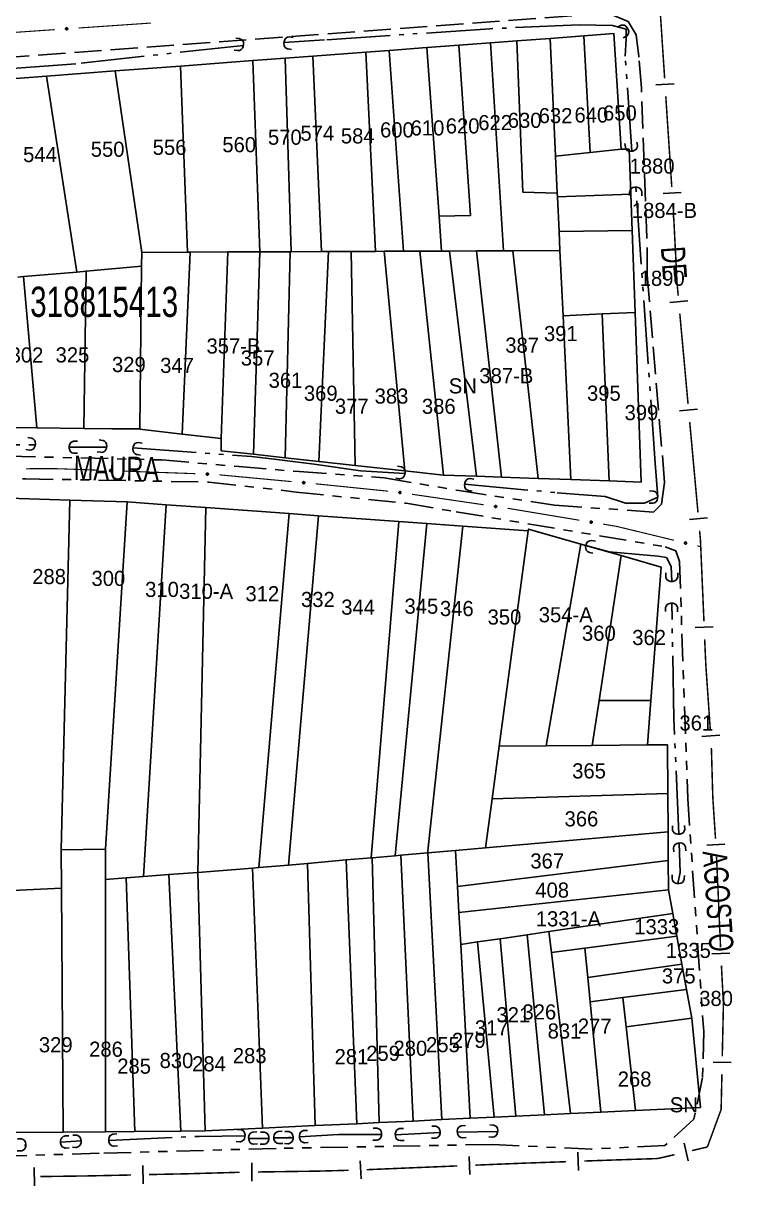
# Model space of a CAD drawing. Extents: x 201225 to 202591, y 4854937 to 4856079.
# Drawn here: x 201850 to 201967.5, y 4854938.3 to 4855130.5 of the extents above; entities that cross this region are included whole.
import ezdxf
from ezdxf.enums import TextEntityAlignment as Align

# ---------------------------------------------------------------- set-up
doc = ezdxf.new("R2010")
doc.units = 0
doc.header["$LTSCALE"] = 1.5
doc.header["$MEASUREMENT"] = 0
for name, pattern in [('TRACO_05', [11, 7, -1, 0.5, -1, 0.5, -1]), ('TRACO_11', [8, 3, -1, 3, -1]), ('TRACO_25', [8, 3, -1, 1, -1, 1, -1])]:
    doc.linetypes.add(name, pattern=pattern)
for name, color, linetype in [('CD_MALHA_LOTES', 7, 'CONTINUOUS'), ('CD_TXT_QUADRA', 2, 'CONTINUOUS'), ('HD-VALAS-DRENOS', 170, 'CONTINUOUS'), ('LM-LIM-SETORES-BAIRROS', 250, 'CONTINUOUS'), ('RU-QUADRA', 210, 'CONTINUOUS'), ('SV-BUEIRO-VALA', 7, 'CONTINUOUS'), ('SV-EIXO-RUA-N-PAV', 6, 'CONTINUOUS'), ('SV-EIXO-RUA-PAV', 20, 'CONTINUOUS'), ('SV-RUA-NAO-PAV', 7, 'CONTINUOUS'), ('SV-RUA-PAVIM', 7, 'CONTINUOUS'), ('SV-TXT-RUA-N-PAV', 7, 'CONTINUOUS'), ('SV-TXT-RUA-PAV', 7, 'CONTINUOUS'), ('Th_NmrPort', 7, 'CONTINUOUS')]:
    doc.layers.add(name, color=color, linetype=linetype)
doc.styles.add('ARIAL', font='ARIAL.SHX')

# ---------------------------------------------------------------- blocks, each defined once
blk = doc.blocks.new('COD120', base_point=(202325.86, 4856054.02))
at = {"layer": 'SV-BUEIRO-VALA'}
blk.add_lwpolyline([(202324.86, 4856052.62), (202324.86, 4856053.203333), (202324.86, 4856053.290833), (202324.943333, 4856053.524167), (202325.11, 4856053.786667), (202325.36, 4856053.9325), (202325.693333, 4856054.02), (202326.026667, 4856054.02), (202326.36, 4856053.9325), (202326.61, 4856053.786667), (202326.776667, 4856053.524167), (202326.86, 4856053.290833), (202326.86, 4856053.203333), (202326.86, 4856052.62)], dxfattribs=at)

msp = doc.modelspace()

# ---------------------------------------------------------------- linework, layer by layer
at = {"layer": 'CD_MALHA_LOTES', "linetype": 'Continuous', "flags": 128}
for points in [[(201922.07, 4855126.83), (201927.26, 4855127.22)], [(201927.26, 4855127.22), (201931.65, 4855127.55)], [(201929.41, 4855092.83), (201927.26, 4855127.22)], [(201931.65, 4855127.55), (201937.14, 4855127.96)], [(201932.65, 4855102.51), (201931.65, 4855127.55)], [(201937.14, 4855127.96), (201942.71, 4855128.38)], [(201938.04, 4855108.48), (201937.14, 4855127.96)], [(201942.71, 4855128.38), (201947.68, 4855128.76)], [(201943.74, 4855109.08), (201942.71, 4855128.38)], [(201947.68, 4855128.76), (201948.9, 4855109.63)], [(201897.89, 4855125.02), (201906.66, 4855125.67)], [(201906.66, 4855125.67), (201910.52, 4855125.96)], [(201908.27, 4855092.74), (201906.66, 4855125.67)], [(201910.52, 4855125.96), (201916.73, 4855126.43)], [(201912.87, 4855092.76), (201910.52, 4855125.96)], [(201916.73, 4855126.43), (201922.07, 4855126.83)], [(201918.77, 4855098.56), (201916.73, 4855126.43)], [(201923.95, 4855098.69), (201922.07, 4855126.83)], [(201865.24, 4855122.56), (201876.01, 4855123.37)], [(201876.01, 4855123.37), (201887.96, 4855124.27)], [(201877.2, 4855092.61), (201876.01, 4855123.37)], [(201887.96, 4855124.27), (201893.3, 4855124.67)], [(201889.14, 4855092.66), (201887.96, 4855124.27)], [(201893.3, 4855124.67), (201897.89, 4855125.02)], [(201894.32, 4855092.69), (201893.3, 4855124.67)], [(201899.35, 4855092.71), (201897.89, 4855125.02)], [(201842.23, 4855120.83), (201853.87, 4855121.71)], [(201853.87, 4855121.71), (201865.24, 4855122.56)], [(201858.86, 4855089.33), (201853.87, 4855121.71)], [(201865.24, 4855122.56), (201869.63, 4855092.58)], [(201938.04, 4855108.48), (201943.74, 4855109.08)], [(201938.33, 4855102.35), (201938.04, 4855108.48)], [(201948.9, 4855109.63), (201943.74, 4855109.08)], [(201948.9, 4855109.63), (201950.2, 4855109.63)], [(201950.2, 4855109.63), (201950.47, 4855102.22)], [(201938.33, 4855102.35), (201932.65, 4855102.51)], [(201938.36, 4855101.77), (201938.33, 4855102.35)], [(201938.36, 4855101.77), (201950.47, 4855102.22)], [(201950.47, 4855102.22), (201950.69, 4855096.18)], [(201938.63, 4855096.02), (201938.36, 4855101.77)], [(201918.77, 4855098.56), (201923.95, 4855098.69)], [(201919.2, 4855092.79), (201918.77, 4855098.56)], [(201938.63, 4855096.02), (201950.69, 4855096.18)], [(201938.77, 4855092.87), (201938.63, 4855096.02)], [(201950.69, 4855096.18), (201951.18, 4855082.66)], [(201869.63, 4855092.58), (201869.55, 4855090.28)], [(201869.63, 4855092.58), (201877.2, 4855092.61)], [(201876.32, 4855062.54), (201877.63, 4855092.62)], [(201877.63, 4855092.62), (201877.2, 4855092.61)], [(201877.63, 4855092.62), (201883.82, 4855092.64)], [(201882.74, 4855061.8), (201883.82, 4855092.64)], [(201883.82, 4855092.64), (201889.14, 4855092.66)], [(201888.08, 4855059.2), (201889.14, 4855092.66)], [(201889.14, 4855092.66), (201894.17, 4855092.68)], [(201893.31, 4855058.63), (201894.17, 4855092.68)], [(201894.17, 4855092.68), (201894.32, 4855092.69)], [(201894.32, 4855092.69), (201899.35, 4855092.71)], [(201898.91, 4855058.01), (201900.5, 4855092.71)], [(201900.5, 4855092.71), (201899.35, 4855092.71)], [(201900.5, 4855092.71), (201904.24, 4855092.73)], [(201904.24, 4855092.73), (201908.27, 4855092.74)], [(201904.91, 4855057.35), (201904.24, 4855092.73)], [(201909.71, 4855092.75), (201908.27, 4855092.74)], [(201909.71, 4855092.75), (201912.87, 4855092.76)], [(201913.12, 4855056.45), (201909.71, 4855092.75)], [(201915.6, 4855092.77), (201912.87, 4855092.76)], [(201915.6, 4855092.77), (201919.2, 4855092.79)], [(201919.49, 4855055.76), (201915.6, 4855092.77)], [(201920.5, 4855092.79), (201919.2, 4855092.79)], [(201920.5, 4855092.79), (201924.96, 4855092.81)], [(201924.95, 4855055.56), (201920.5, 4855092.79)], [(201924.96, 4855092.81), (201929.41, 4855092.83)], [(201929.11, 4855055.42), (201924.96, 4855092.81)], [(201931, 4855092.84), (201929.41, 4855092.83)], [(201931, 4855092.84), (201938.77, 4855092.87)], [(201935.15, 4855055.21), (201931, 4855092.84)], [(201939.28, 4855082.07), (201938.77, 4855092.87)], [(201850.07, 4855088.56), (201858.86, 4855089.33)], [(201860.44, 4855089.47), (201858.86, 4855089.33)], [(201860.01, 4855063.47), (201860.44, 4855089.47)], [(201869.55, 4855090.28), (201860.44, 4855089.47)], [(201869.32, 4855063.38), (201869.55, 4855090.28)], [(201850.07, 4855088.56), (201849.13, 4855088.48)], [(201852.25, 4855063.55), (201850.07, 4855088.56)], [(201939.28, 4855082.07), (201945.73, 4855082.39)], [(201940.54, 4855055.02), (201939.28, 4855082.07)], [(201945.73, 4855082.39), (201951.18, 4855082.66)], [(201946.89, 4855054.79), (201945.73, 4855082.39)], [(201951.18, 4855082.66), (201952.21, 4855054.61)], [(201852.25, 4855063.55), (201846.06, 4855063.61)], [(201860.01, 4855063.47), (201852.25, 4855063.55)], [(201869.32, 4855063.38), (201860.01, 4855063.47)], [(201869.32, 4855063.35), (201869.32, 4855063.38)], [(201876.32, 4855062.54), (201869.32, 4855063.35)], [(201882.74, 4855061.8), (201876.32, 4855062.54)], [(201882.74, 4855059.79), (201882.74, 4855061.8)], [(201888.08, 4855059.2), (201882.74, 4855059.79)], [(201893.31, 4855058.63), (201888.08, 4855059.2)], [(201898.91, 4855058.01), (201893.31, 4855058.63)], [(201904.91, 4855057.35), (201898.91, 4855058.01)], [(201913.12, 4855056.45), (201904.91, 4855057.35)], [(201919.49, 4855055.76), (201913.12, 4855056.45)], [(201924.95, 4855055.56), (201919.49, 4855055.76)], [(201929.11, 4855055.42), (201924.95, 4855055.56)], [(201935.15, 4855055.21), (201929.11, 4855055.42)], [(201940.54, 4855055.02), (201935.15, 4855055.21)], [(201946.89, 4855054.79), (201940.54, 4855055.02)], [(201952.21, 4855054.61), (201946.89, 4855054.79)], [(201844.22, 4855052.05), (201857.74, 4855051.61)], [(201856.31, 4854993.78), (201857.74, 4855051.61)], [(201857.74, 4855051.61), (201867.21, 4855051.31)], [(201863.62, 4854993.92), (201867.21, 4855051.31)], [(201867.21, 4855051.31), (201873.65, 4855050.85)], [(201869.9, 4854989.39), (201873.65, 4855050.85)], [(201873.65, 4855050.85), (201880.23, 4855050.38)], [(201878.88, 4854990.08), (201880.23, 4855050.38)], [(201880.23, 4855050.38), (201894, 4855049.39)], [(201888.99, 4854990.86), (201894, 4855049.39)], [(201893.85, 4854991.29), (201898.85, 4855049.04)], [(201894, 4855049.39), (201898.85, 4855049.04)], [(201898.85, 4855049.04), (201912.15, 4855048.08)], [(201907.54, 4854992.49), (201912.15, 4855048.08)], [(201911.53, 4854992.84), (201916.73, 4855047.75)], [(201912.15, 4855048.08), (201916.73, 4855047.75)], [(201916.73, 4855047.75), (201922.73, 4855047.32)], [(201916.92, 4854993.63), (201922.73, 4855047.32)], [(201922.73, 4855047.32), (201933.53, 4855046.54)], [(201928.74, 4855010.94), (201933.53, 4855046.54)], [(201933.53, 4855046.54), (201933.57, 4855046.82)], [(201933.57, 4855046.82), (201942.24, 4855044.35)], [(201936.49, 4855011.01), (201942.24, 4855044.35)], [(201942.24, 4855044.35), (201948.9, 4855042.44)], [(201945.23, 4855018.5), (201948.9, 4855042.44)], [(201948.9, 4855042.44), (201955.48, 4855040.56)], [(201955.48, 4855040.56), (201953.81, 4855018.5)], [(201944.09, 4855011.08), (201945.23, 4855018.5)], [(201953.81, 4855018.5), (201945.23, 4855018.5)], [(201953.81, 4855018.5), (201953.26, 4855011.18)], [(201927.57, 4855002.21), (201928.74, 4855010.94)], [(201936.49, 4855011.01), (201928.74, 4855010.94)], [(201944.09, 4855011.08), (201936.49, 4855011.01)], [(201953.26, 4855011.18), (201944.09, 4855011.08)], [(201953.26, 4855011.18), (201956.55, 4855011.19)], [(201956.55, 4855011.19), (201956.6, 4855003.11)], [(201956.6, 4855003.11), (201927.57, 4855002.21)], [(201956.6, 4855003.11), (201956.64, 4854996.78)], [(201926.48, 4854994.14), (201927.57, 4855002.21)], [(201956.64, 4854996.78), (201926.48, 4854994.14)], [(201956.64, 4854996.78), (201956.67, 4854992.06)], [(201856.31, 4854993.78), (201863.62, 4854993.92)], [(201856.35, 4854987.47), (201856.31, 4854993.78)], [(201863.62, 4854988.91), (201863.62, 4854993.92)], [(201907.74, 4854992.5), (201911.53, 4854992.84)], [(201912.47, 4854992.92), (201911.53, 4854992.84)], [(201912.47, 4854992.92), (201916.88, 4854993.3)], [(201914.48, 4854948.97), (201912.47, 4854992.92)], [(201916.88, 4854993.3), (201916.92, 4854993.63)], [(201916.93, 4854993.31), (201916.88, 4854993.3)], [(201916.93, 4854993.31), (201916.92, 4854993.63)], [(201916.93, 4854993.31), (201921.5, 4854993.71)], [(201919.22, 4854949.2), (201916.93, 4854993.31)], [(201921.5, 4854993.71), (201926.48, 4854994.14)], [(201921.82, 4854987.77), (201921.5, 4854993.71)], [(201887.91, 4854990.77), (201878.88, 4854990.08)], [(201887.91, 4854990.77), (201888.99, 4854990.86)], [(201889.56, 4854947.8), (201887.91, 4854990.77)], [(201893.85, 4854991.29), (201888.99, 4854990.86)], [(201897.03, 4854991.57), (201893.85, 4854991.29)], [(201897.03, 4854991.57), (201903.44, 4854992.13)], [(201898.29, 4854948.21), (201897.03, 4854991.57)], [(201903.44, 4854992.13), (201907.54, 4854992.49)], [(201905.17, 4854948.53), (201903.44, 4854992.13)], [(201907.74, 4854992.5), (201907.54, 4854992.49)], [(201908.89, 4854948.71), (201907.74, 4854992.5)], [(201921.82, 4854987.77), (201956.67, 4854992.06)], [(201956.67, 4854992.06), (201956.7, 4854987.19)], [(201867.06, 4854989.17), (201863.62, 4854988.91)], [(201863.62, 4854947.21), (201863.62, 4854988.91)], [(201867.06, 4854989.17), (201869.9, 4854989.39)], [(201868.49, 4854947.25), (201867.06, 4854989.17)], [(201874.07, 4854989.71), (201869.9, 4854989.39)], [(201874.07, 4854989.71), (201878.88, 4854990.08)], [(201876.09, 4854947.31), (201874.07, 4854989.71)], [(201880.1, 4854947.35), (201878.88, 4854990.08)], [(201848.22, 4854987.09), (201856.35, 4854987.47)], [(201856.6, 4854947.15), (201856.35, 4854987.47)], [(201922.06, 4854983.47), (201921.82, 4854987.77)], [(201922.06, 4854983.47), (201956.7, 4854987.19)], [(201956.7, 4854987.19), (201957.42, 4854983.26)], [(201922.35, 4854978.16), (201922.06, 4854983.47)], [(201936.94, 4854980.28), (201957.42, 4854983.26)], [(201957.42, 4854983.26), (201958.1, 4854979.56)], [(201928.88, 4854979.11), (201933.37, 4854979.77)], [(201933.37, 4854979.77), (201936.94, 4854980.28)], [(201936.21, 4854950), (201933.37, 4854979.77)], [(201937.35, 4854976.83), (201936.94, 4854980.28)], [(201942.89, 4854977.56), (201958.1, 4854979.56)], [(201958.1, 4854979.56), (201958.95, 4854974.91)], [(201922.35, 4854978.16), (201925.15, 4854978.57)], [(201923.92, 4854949.42), (201922.35, 4854978.16)], [(201925.15, 4854978.57), (201928.88, 4854979.11)], [(201927.89, 4854949.61), (201925.15, 4854978.57)], [(201931.48, 4854949.78), (201928.88, 4854979.11)], [(201937.35, 4854976.83), (201942.89, 4854977.56)], [(201943.36, 4854972.68), (201942.89, 4854977.56)], [(201940.49, 4854950.2), (201937.35, 4854976.83)], [(201943.36, 4854972.68), (201958.95, 4854974.91)], [(201958.95, 4854974.91), (201959.72, 4854970.71)], [(201943.75, 4854968.7), (201943.36, 4854972.68)], [(201949.19, 4854969.38), (201959.72, 4854970.71)], [(201959.72, 4854970.71), (201960.58, 4854965.98)], [(201943.75, 4854968.7), (201949.19, 4854969.38)], [(201945.52, 4854950.44), (201943.75, 4854968.7)], [(201949.73, 4854964.52), (201949.19, 4854969.38)], [(201949.73, 4854964.52), (201960.58, 4854965.98)], [(201960.58, 4854965.98), (201962, 4854951.22)], [(201951.26, 4854950.71), (201949.73, 4854964.52)], [(201945.52, 4854950.44), (201940.49, 4854950.2)], [(201951.26, 4854950.71), (201945.52, 4854950.44)], [(201962, 4854951.22), (201951.26, 4854950.71)], [(201905.17, 4854948.53), (201898.29, 4854948.21)], [(201908.89, 4854948.71), (201905.17, 4854948.53)], [(201914.48, 4854948.97), (201908.89, 4854948.71)], [(201919.22, 4854949.2), (201914.48, 4854948.97)], [(201923.92, 4854949.42), (201919.22, 4854949.2)], [(201927.89, 4854949.61), (201923.92, 4854949.42)], [(201931.48, 4854949.78), (201927.89, 4854949.61)], [(201936.21, 4854950), (201931.48, 4854949.78)], [(201940.49, 4854950.2), (201936.21, 4854950)], [(201856.6, 4854947.15), (201847.93, 4854947.07)], [(201863.62, 4854947.21), (201856.6, 4854947.15)], [(201868.49, 4854947.25), (201863.62, 4854947.21)], [(201876.09, 4854947.31), (201868.49, 4854947.25)], [(201880.1, 4854947.35), (201876.09, 4854947.31)], [(201889.56, 4854947.8), (201880.1, 4854947.35)], [(201898.29, 4854948.21), (201889.56, 4854947.8)]]:
    msp.add_lwpolyline(points, dxfattribs=at)
at = {"layer": 'HD-VALAS-DRENOS', "linetype": 'TRACO_05'}
for points in [[(201950.68, 4855109.3, 3.32), (201949.54, 4855124.99, 3.32), (201949.72, 4855127.88, 3.32), (201949.72, 4855129.46, 3.32), (201947.44, 4855130.1, 3.32), (201941.93, 4855130.2, 3.43), (201927.15, 4855129.54, 3.8), (201899.81, 4855127.71, 4.22), (201893.12, 4855127.29, 4.24)], [(201886.42, 4855126.8, 4.1), (201858.72, 4855123.76, 5.14), (201836.39, 4855122.06, 5.94)], [(201923, 4855054.28, 3.93), (201938.3, 4855052.83, 3.25), (201946.26, 4855052.2, 3.32), (201949.63, 4855051.11, 3.34), (201952.75, 4855051.11, 3.33), (201954.93, 4855052.09, 3.11), (201954.53, 4855057.71, 3.22), (201951.31, 4855103.36, 3.3)], [(201834.44, 4855060.62, 7.45), (201852, 4855060.76, 7.45)], [(201863.79, 4855060.38, 7.25), (201857.61, 4855060.36, 7.26)], [(201868.15, 4855060.24, 7.07), (201887.74, 4855058.81, 6.9), (201891.05, 4855058.43, 6.9), (201898.1, 4855057.58, 6.46), (201905.79, 4855056.48, 5.07), (201913.14, 4855056.02, 4.51)], [(201957.26, 4855038.19, 3.37), (201957.18, 4855040.62, 3.37), (201956.41, 4855042.14, 3.37), (201954.99, 4855042.33, 3.37), (201946.88, 4855043.08, 3.37), (201943.05, 4855044.12, 3.56)], [(201958.43, 4854996.39, 3.32), (201957.61, 4855015.39, 3.33), (201957.26, 4855034.57, 3.37)], [(201958.27, 4854988.23, 3.31), (201958.65, 4854990.06, 3.31), (201958.47, 4854994.93, 3.32)], [(201864.16, 4854945.77, 3.56), (201879.09, 4854946.43, 3.53), (201886.68, 4854946.53, 3.52)], [(201895.68, 4854946.35, 3.54), (201902.16, 4854946.73, 3.54), (201909.26, 4854946.77, 3.54)], [(201911.54, 4854946.69, 3.52), (201918.94, 4854947.09, 3.52)], [(201921.8, 4854947.13, 3.53), (201928.48, 4854947.23, 3.53)], [(201820.16, 4854944.21, 3.97), (201835.96, 4854944.68, 3.71), (201850.44, 4854944.99, 3.54)], [(201856.18, 4854945.46, 3.56), (201859.57, 4854945.68, 3.56), (201859.57, 4854945.59, 3.56)], [(201887.29, 4854946.11, 3.54), (201890.63, 4854946.11, 3.54)], [(201891.47, 4854946.2, 3.54), (201894.63, 4854946.2, 3.54), (201893.92, 4854946.28, 3.53)]]:
    msp.add_polyline3d(points, dxfattribs=at)
at = {"layer": 'LM-LIM-SETORES-BAIRROS', "const_width": 0.25}
for points in [[(201955.09, 4855136.32), (201956.08, 4855121.35)], [(201956.27, 4855118.36), (201957.26, 4855103.39)], [(201957.46, 4855100.4), (201957.53, 4855099.4)], [(201957.53, 4855099.4), (201957.53, 4855099.34)], [(201957.53, 4855099.34), (201958.14, 4855087.41)], [(201958.14, 4855087.41), (201958.15, 4855087.28)], [(201958.15, 4855087.28), (201958.32, 4855085.42)], [(201958.59, 4855082.43), (201959.95, 4855067.5)], [(201960.23, 4855064.51), (201961.59, 4855049.57)], [(201961.86, 4855046.58), (201961.95, 4855045.59)], [(201961.95, 4855045.59), (201962, 4855045.05)], [(201962, 4855045.05), (201962.58, 4855031.6)], [(201962.7, 4855028.6), (201962.88, 4855024.61)], [(201962.88, 4855024.61), (201962.88, 4855024.52)], [(201962.88, 4855024.52), (201963.63, 4855013.63)], [(201963.81, 4855010.64), (201964.04, 4855002.64)], [(201964.04, 4855002.64), (201964.04, 4855002.52)], [(201964.04, 4855002.52), (201964.49, 4854995.66)], [(201964.66, 4854992.66), (201965.33, 4854977.68)], [(201965.47, 4854974.68), (201965.78, 4854968.69)], [(201965.8, 4854968.2), (201965.61, 4854959.69)], [(201965.78, 4854968.69), (201965.8, 4854968.2)], [(201965.55, 4854956.69), (201965.44, 4854951.69)], [(201965.42, 4854950.87), (201963.29, 4854945.07)], [(201965.44, 4854951.69), (201965.42, 4854950.87)], [(201963.14, 4854944.68), (201960.63, 4854944.09)], [(201963.29, 4854945.07), (201963.14, 4854944.68)], [(201954.95, 4854942.77), (201946.78, 4854942.5)], [(201955.76, 4854942.96), (201954.95, 4854942.77)], [(201957.71, 4854943.41), (201955.76, 4854942.96)], [(201898.78, 4854940.69), (201888.82, 4854940.55)], [(201898.82, 4854940.69), (201898.78, 4854940.69)], [(201903.82, 4854940.83), (201898.82, 4854940.69)], [(201921.8, 4854941.55), (201906.82, 4854940.93)], [(201933.38, 4854942.03), (201924.8, 4854941.68)], [(201933.79, 4854942.04), (201933.38, 4854942.03)], [(201939.79, 4854942.25), (201933.79, 4854942.04)], [(201946.32, 4854942.48), (201942.79, 4854942.36)], [(201946.78, 4854942.5), (201946.32, 4854942.48)], [(201860.13, 4854939.89), (201852.83, 4854939.79)], [(201860.83, 4854939.9), (201860.13, 4854939.89)], [(201867.83, 4854940.05), (201860.83, 4854939.9)], [(201877.09, 4854940.25), (201870.83, 4854940.12)], [(201877.82, 4854940.27), (201877.09, 4854940.25)], [(201885.82, 4854940.5), (201877.82, 4854940.27)]]:
    msp.add_lwpolyline(points, dxfattribs=at)
at = {"layer": 'LM-LIM-SETORES-BAIRROS'}
for points in [[(201954.65, 4855120.25), (201957.64, 4855120.45)], [(201955.83, 4855102.29), (201958.83, 4855102.49)], [(201956.92, 4855084.29), (201959.9, 4855084.56)], [(201958.55, 4855066.36), (201961.54, 4855066.64)], [(201960.18, 4855048.44), (201963.17, 4855048.71)], [(201961.12, 4855030.54), (201964.12, 4855030.67)], [(201962.21, 4855012.53), (201965.2, 4855012.74)], [(201963.06, 4854994.56), (201966.06, 4854994.76)], [(201963.87, 4854976.61), (201966.87, 4854976.75)], [(201964.09, 4854958.72), (201967.09, 4854958.66)], [(201959.31, 4854945.33), (201959.99, 4854942.41)], [(201923.74, 4854943.13), (201923.86, 4854940.14)], [(201941.74, 4854943.82), (201941.84, 4854940.82)], [(201851.81, 4854941.27), (201851.85, 4854938.27)], [(201869.79, 4854941.6), (201869.86, 4854938.6)], [(201887.8, 4854942.04), (201887.84, 4854939.04)], [(201905.75, 4854942.39), (201905.88, 4854939.4)]]:
    msp.add_lwpolyline(points, dxfattribs=at)
at = {"layer": 'RU-QUADRA', "linetype": 'Continuous', "flags": 128}
for points in [[(201846.06, 4855063.61), (201852.25, 4855063.55), (201860.01, 4855063.47), (201869.32, 4855063.35), (201876.32, 4855062.54), (201882.74, 4855061.8), (201882.74, 4855059.79), (201888.08, 4855059.2), (201893.31, 4855058.63), (201898.91, 4855058.01), (201904.91, 4855057.35), (201913.12, 4855056.45), (201919.49, 4855055.76), (201924.95, 4855055.56), (201929.11, 4855055.42), (201935.15, 4855055.21), (201940.54, 4855055.02), (201946.89, 4855054.79), (201952.21, 4855054.61), (201951.18, 4855082.66), (201950.69, 4855096.18), (201950.2, 4855109.63), (201948.9, 4855109.63), (201947.68, 4855128.76), (201942.71, 4855128.38), (201937.14, 4855127.96), (201931.65, 4855127.55), (201927.26, 4855127.22), (201922.07, 4855126.83), (201916.73, 4855126.43), (201910.52, 4855125.96), (201906.66, 4855125.67), (201897.89, 4855125.02), (201893.3, 4855124.67), (201887.96, 4855124.27), (201876.01, 4855123.37), (201865.24, 4855122.56), (201853.87, 4855121.71), (201842.23, 4855120.83)], [(201847.93, 4854947.07), (201856.6, 4854947.15), (201863.62, 4854947.21), (201868.49, 4854947.25), (201876.09, 4854947.31), (201880.1, 4854947.35), (201889.56, 4854947.8), (201898.29, 4854948.21), (201905.17, 4854948.53), (201908.89, 4854948.71), (201914.48, 4854948.97), (201919.22, 4854949.2), (201923.92, 4854949.42), (201927.89, 4854949.61), (201931.48, 4854949.78), (201936.21, 4854950), (201940.49, 4854950.2), (201945.52, 4854950.44), (201951.26, 4854950.71), (201962, 4854951.22), (201960.58, 4854965.98), (201959.72, 4854970.71), (201958.95, 4854974.91), (201958.1, 4854979.56), (201957.42, 4854983.26), (201956.7, 4854987.19), (201956.67, 4854992.06), (201956.64, 4854996.78), (201956.6, 4855003.11), (201956.55, 4855011.19), (201953.26, 4855011.18), (201953.81, 4855018.5), (201955.48, 4855040.56), (201948.9, 4855042.44), (201942.24, 4855044.35), (201933.57, 4855046.82), (201933.53, 4855046.54), (201922.73, 4855047.32), (201916.73, 4855047.75), (201912.15, 4855048.08), (201898.85, 4855049.04), (201894, 4855049.39), (201880.23, 4855050.38), (201873.65, 4855050.85), (201867.21, 4855051.31), (201857.74, 4855051.61), (201844.22, 4855052.05)]]:
    msp.add_lwpolyline(points, dxfattribs=at)
at = {"layer": 'SV-EIXO-RUA-N-PAV', "const_width": 0.18}
for points in [[(201850.48, 4855056.81), (201854.48, 4855056.82)], [(201854.48, 4855056.82), (201855.43, 4855056.82)], [(201855.43, 4855056.82), (201862.47, 4855056.57)], [(201866.47, 4855056.42), (201878.46, 4855055.99)], [(201882.45, 4855055.8), (201894.4, 4855054.68)], [(201898.39, 4855054.31), (201898.73, 4855054.28)], [(201898.73, 4855054.28), (201910.32, 4855053.1)], [(201914.29, 4855052.59), (201926.16, 4855050.85)], [(201930.12, 4855050.27), (201941.96, 4855048.3)], [(201945.9, 4855047.65), (201947.88, 4855047.32)], [(201947.88, 4855047.32), (201948.12, 4855047.28)], [(201948.12, 4855047.28), (201957.6, 4855044.99)], [(201961.49, 4855044.06), (201962.05, 4855043.92)], [(201962.74, 4854944.59), (201963.18, 4854944.79)]]:
    msp.add_lwpolyline(points, dxfattribs=at)
at = {"layer": 'SV-EIXO-RUA-N-PAV'}
for points in [[(201864.33, 4855056.61), (201864.36, 4855056.64), (201864.4, 4855056.66), (201864.44, 4855056.67), (201864.47, 4855056.67), (201864.51, 4855056.67), (201864.54, 4855056.66), (201864.58, 4855056.64), (201864.61, 4855056.6), (201864.63, 4855056.56), (201864.64, 4855056.53), (201864.64, 4855056.49), (201864.64, 4855056.46), (201864.63, 4855056.42), (201864.6, 4855056.38), (201864.57, 4855056.35), (201864.53, 4855056.33), (201864.5, 4855056.32), (201864.46, 4855056.32), (201864.42, 4855056.33), (201864.39, 4855056.34), (201864.35, 4855056.36), (201864.32, 4855056.4), (201864.3, 4855056.43), (201864.29, 4855056.47), (201864.29, 4855056.5), (201864.29, 4855056.54), (201864.31, 4855056.57), (201864.33, 4855056.61)], [(201880.32, 4855056.03), (201880.35, 4855056.06), (201880.39, 4855056.09), (201880.43, 4855056.1), (201880.46, 4855056.1), (201880.5, 4855056.09), (201880.53, 4855056.08), (201880.57, 4855056.06), (201880.6, 4855056.02), (201880.62, 4855055.98), (201880.63, 4855055.95), (201880.63, 4855055.91), (201880.63, 4855055.88), (201880.62, 4855055.84), (201880.59, 4855055.81), (201880.56, 4855055.77), (201880.52, 4855055.75), (201880.48, 4855055.74), (201880.45, 4855055.74), (201880.41, 4855055.75), (201880.38, 4855055.76), (201880.34, 4855055.78), (201880.31, 4855055.82), (201880.29, 4855055.85), (201880.28, 4855055.89), (201880.28, 4855055.92), (201880.28, 4855055.96), (201880.29, 4855056), (201880.32, 4855056.03)], [(201896.26, 4855054.62), (201896.3, 4855054.65), (201896.34, 4855054.67), (201896.37, 4855054.68), (201896.41, 4855054.68), (201896.44, 4855054.67), (201896.48, 4855054.66), (201896.51, 4855054.63), (201896.54, 4855054.6), (201896.56, 4855054.56), (201896.57, 4855054.52), (201896.57, 4855054.48), (201896.56, 4855054.45), (201896.55, 4855054.42), (201896.52, 4855054.38), (201896.48, 4855054.35), (201896.45, 4855054.33), (201896.41, 4855054.33), (201896.37, 4855054.33), (201896.34, 4855054.33), (201896.31, 4855054.35), (201896.27, 4855054.37), (201896.24, 4855054.41), (201896.22, 4855054.45), (201896.22, 4855054.48), (201896.22, 4855054.52), (201896.22, 4855054.55), (201896.23, 4855054.59), (201896.26, 4855054.62)], [(201912.19, 4855053.01), (201912.22, 4855053.04), (201912.26, 4855053.06), (201912.3, 4855053.06), (201912.33, 4855053.06), (201912.37, 4855053.05), (201912.4, 4855053.03), (201912.43, 4855053.01), (201912.46, 4855052.97), (201912.48, 4855052.93), (201912.49, 4855052.89), (201912.49, 4855052.86), (201912.48, 4855052.82), (201912.46, 4855052.79), (201912.43, 4855052.76), (201912.39, 4855052.73), (201912.35, 4855052.71), (201912.32, 4855052.71), (201912.28, 4855052.71), (201912.25, 4855052.72), (201912.22, 4855052.73), (201912.18, 4855052.76), (201912.15, 4855052.8), (201912.14, 4855052.84), (201912.13, 4855052.87), (201912.14, 4855052.91), (201912.14, 4855052.94), (201912.16, 4855052.98), (201912.19, 4855053.01)], [(201928.02, 4855050.69), (201928.06, 4855050.72), (201928.09, 4855050.74), (201928.13, 4855050.75), (201928.17, 4855050.74), (201928.2, 4855050.73), (201928.23, 4855050.72), (201928.27, 4855050.69), (201928.3, 4855050.66), (201928.31, 4855050.61), (201928.32, 4855050.58), (201928.32, 4855050.54), (201928.31, 4855050.51), (201928.29, 4855050.47), (201928.26, 4855050.44), (201928.23, 4855050.41), (201928.19, 4855050.4), (201928.15, 4855050.39), (201928.11, 4855050.39), (201928.08, 4855050.4), (201928.05, 4855050.42), (201928.01, 4855050.44), (201927.99, 4855050.48), (201927.97, 4855050.52), (201927.96, 4855050.56), (201927.97, 4855050.59), (201927.97, 4855050.63), (201927.99, 4855050.66), (201928.02, 4855050.69)], [(201943.81, 4855048.11), (201943.85, 4855048.14), (201943.89, 4855048.15), (201943.92, 4855048.16), (201943.96, 4855048.15), (201943.99, 4855048.15), (201944.03, 4855048.13), (201944.06, 4855048.1), (201944.09, 4855048.06), (201944.1, 4855048.02), (201944.11, 4855047.99), (201944.11, 4855047.95), (201944.1, 4855047.92), (201944.08, 4855047.88), (201944.05, 4855047.85), (201944.01, 4855047.82), (201943.97, 4855047.81), (201943.94, 4855047.8), (201943.9, 4855047.81), (201943.87, 4855047.82), (201943.83, 4855047.83), (201943.8, 4855047.86), (201943.77, 4855047.9), (201943.76, 4855047.94), (201943.75, 4855047.97), (201943.76, 4855048.01), (201943.76, 4855048.04), (201943.78, 4855048.08), (201943.81, 4855048.11)], [(201959.43, 4855044.67), (201959.47, 4855044.69), (201959.52, 4855044.71), (201959.55, 4855044.71), (201959.59, 4855044.7), (201959.62, 4855044.69), (201959.65, 4855044.67), (201959.68, 4855044.64), (201959.71, 4855044.6), (201959.72, 4855044.56), (201959.72, 4855044.52), (201959.72, 4855044.49), (201959.71, 4855044.46), (201959.69, 4855044.42), (201959.66, 4855044.39), (201959.62, 4855044.37), (201959.58, 4855044.35), (201959.54, 4855044.35), (201959.5, 4855044.36), (201959.47, 4855044.37), (201959.44, 4855044.39), (201959.41, 4855044.42), (201959.38, 4855044.46), (201959.37, 4855044.5), (201959.37, 4855044.54), (201959.37, 4855044.57), (201959.39, 4855044.6), (201959.4, 4855044.64), (201959.43, 4855044.67)]]:
    msp.add_lwpolyline(points, close=True, dxfattribs=at)
for points in [[(201864.29, 4855056.54), (201864.63, 4855056.56)], [(201864.29, 4855056.5), (201864.64, 4855056.53)], [(201864.29, 4855056.48), (201864.64, 4855056.5)], [(201864.29, 4855056.47), (201864.64, 4855056.49)], [(201864.3, 4855056.56), (201864.62, 4855056.58)], [(201864.3, 4855056.52), (201864.63, 4855056.54)], [(201864.3, 4855056.45), (201864.64, 4855056.47)], [(201864.3, 4855056.43), (201864.64, 4855056.46)], [(201864.31, 4855056.57), (201864.61, 4855056.6)], [(201864.31, 4855056.41), (201864.63, 4855056.44)], [(201864.32, 4855056.59), (201864.59, 4855056.62)], [(201864.32, 4855056.4), (201864.63, 4855056.42)], [(201864.33, 4855056.61), (201864.58, 4855056.64)], [(201864.34, 4855056.38), (201864.61, 4855056.4)], [(201864.35, 4855056.63), (201864.55, 4855056.65)], [(201864.35, 4855056.36), (201864.6, 4855056.38)], [(201864.36, 4855056.64), (201864.54, 4855056.66)], [(201864.38, 4855056.35), (201864.58, 4855056.37)], [(201864.39, 4855056.65), (201864.52, 4855056.66)], [(201864.39, 4855056.34), (201864.57, 4855056.35)], [(201864.4, 4855056.66), (201864.51, 4855056.67)], [(201864.41, 4855056.33), (201864.54, 4855056.34)], [(201864.42, 4855056.33), (201864.53, 4855056.33)], [(201880.32, 4855056.03), (201880.57, 4855056.06)], [(201880.34, 4855056.05), (201880.54, 4855056.07)], [(201880.35, 4855056.06), (201880.53, 4855056.08)], [(201880.38, 4855056.08), (201880.51, 4855056.08)], [(201880.39, 4855056.09), (201880.5, 4855056.09)], [(201880.28, 4855055.96), (201880.62, 4855055.98)], [(201880.28, 4855055.92), (201880.63, 4855055.95)], [(201880.28, 4855055.91), (201880.63, 4855055.93)], [(201880.28, 4855055.89), (201880.63, 4855055.91)], [(201880.29, 4855056), (201880.6, 4855056.02)], [(201880.29, 4855055.98), (201880.61, 4855056)], [(201880.29, 4855055.94), (201880.62, 4855055.97)], [(201880.29, 4855055.87), (201880.63, 4855055.89)], [(201880.29, 4855055.85), (201880.63, 4855055.88)], [(201880.3, 4855055.84), (201880.62, 4855055.86)], [(201880.31, 4855056.01), (201880.58, 4855056.04)], [(201880.31, 4855055.82), (201880.62, 4855055.84)], [(201880.33, 4855055.8), (201880.6, 4855055.82)], [(201880.34, 4855055.78), (201880.59, 4855055.81)], [(201880.37, 4855055.77), (201880.57, 4855055.79)], [(201880.38, 4855055.76), (201880.56, 4855055.77)], [(201880.4, 4855055.75), (201880.53, 4855055.76)], [(201880.41, 4855055.75), (201880.52, 4855055.75)], [(201896.22, 4855054.55), (201896.56, 4855054.56)], [(201896.22, 4855054.54), (201896.56, 4855054.54)], [(201896.22, 4855054.52), (201896.57, 4855054.52)], [(201896.22, 4855054.5), (201896.57, 4855054.5)], [(201896.22, 4855054.48), (201896.57, 4855054.48)], [(201896.22, 4855054.46), (201896.56, 4855054.47)], [(201896.22, 4855054.45), (201896.56, 4855054.45)], [(201896.23, 4855054.59), (201896.54, 4855054.6)], [(201896.23, 4855054.57), (201896.55, 4855054.58)], [(201896.23, 4855054.43), (201896.55, 4855054.43)], [(201896.24, 4855054.41), (201896.55, 4855054.42)], [(201896.25, 4855054.6), (201896.52, 4855054.61)], [(201896.26, 4855054.62), (201896.51, 4855054.63)], [(201896.26, 4855054.39), (201896.53, 4855054.4)], [(201896.27, 4855054.37), (201896.52, 4855054.38)], [(201896.28, 4855054.64), (201896.49, 4855054.65)], [(201896.29, 4855054.36), (201896.5, 4855054.37)], [(201896.3, 4855054.65), (201896.48, 4855054.66)], [(201896.31, 4855054.35), (201896.48, 4855054.35)], [(201896.32, 4855054.66), (201896.45, 4855054.66)], [(201896.33, 4855054.34), (201896.46, 4855054.34)], [(201896.34, 4855054.67), (201896.44, 4855054.67)], [(201896.34, 4855054.33), (201896.45, 4855054.33)], [(201912.13, 4855052.87), (201912.49, 4855052.86)], [(201912.14, 4855052.94), (201912.48, 4855052.93)], [(201912.14, 4855052.93), (201912.48, 4855052.91)], [(201912.14, 4855052.91), (201912.49, 4855052.89)], [(201912.14, 4855052.89), (201912.48, 4855052.87)], [(201912.14, 4855052.85), (201912.48, 4855052.84)], [(201912.14, 4855052.84), (201912.48, 4855052.82)], [(201912.15, 4855052.96), (201912.47, 4855052.95)], [(201912.15, 4855052.82), (201912.46, 4855052.81)], [(201912.15, 4855052.8), (201912.46, 4855052.79)], [(201912.16, 4855052.98), (201912.46, 4855052.97)], [(201912.17, 4855052.99), (201912.45, 4855052.99)], [(201912.17, 4855052.78), (201912.44, 4855052.77)], [(201912.18, 4855052.76), (201912.43, 4855052.76)], [(201912.19, 4855053.01), (201912.43, 4855053.01)], [(201912.21, 4855053.03), (201912.41, 4855053.02)], [(201912.21, 4855052.75), (201912.41, 4855052.74)], [(201912.22, 4855053.04), (201912.4, 4855053.03)], [(201912.22, 4855052.73), (201912.39, 4855052.73)], [(201912.24, 4855052.73), (201912.37, 4855052.72)], [(201912.25, 4855053.05), (201912.38, 4855053.04)], [(201912.25, 4855052.72), (201912.35, 4855052.71)], [(201912.26, 4855053.06), (201912.37, 4855053.05)], [(201927.96, 4855050.56), (201928.32, 4855050.54)], [(201927.97, 4855050.63), (201928.31, 4855050.61)], [(201927.97, 4855050.61), (201928.31, 4855050.6)], [(201927.97, 4855050.59), (201928.32, 4855050.58)], [(201927.97, 4855050.57), (201928.32, 4855050.56)], [(201927.97, 4855050.54), (201928.31, 4855050.52)], [(201927.97, 4855050.52), (201928.31, 4855050.51)], [(201927.98, 4855050.5), (201928.29, 4855050.49)], [(201927.99, 4855050.66), (201928.3, 4855050.66)], [(201927.99, 4855050.64), (201928.3, 4855050.64)], [(201927.99, 4855050.48), (201928.29, 4855050.47)], [(201928, 4855050.68), (201928.28, 4855050.67)], [(201928, 4855050.46), (201928.27, 4855050.46)], [(201928.01, 4855050.44), (201928.26, 4855050.44)], [(201928.02, 4855050.69), (201928.27, 4855050.69)], [(201928.04, 4855050.71), (201928.24, 4855050.71)], [(201928.04, 4855050.43), (201928.24, 4855050.43)], [(201928.05, 4855050.42), (201928.23, 4855050.41)], [(201928.06, 4855050.72), (201928.23, 4855050.72)], [(201928.07, 4855050.41), (201928.2, 4855050.4)], [(201928.08, 4855050.73), (201928.21, 4855050.73)], [(201928.08, 4855050.4), (201928.19, 4855050.4)], [(201928.09, 4855050.74), (201928.2, 4855050.73)], [(201943.75, 4855047.97), (201944.11, 4855047.95)], [(201943.76, 4855048.04), (201944.1, 4855048.02)], [(201943.76, 4855048.03), (201944.1, 4855048.01)], [(201943.76, 4855048.01), (201944.11, 4855047.99)], [(201943.76, 4855047.99), (201944.1, 4855047.97)], [(201943.76, 4855047.95), (201944.1, 4855047.93)], [(201943.76, 4855047.94), (201944.1, 4855047.92)], [(201943.77, 4855047.92), (201944.08, 4855047.9)], [(201943.77, 4855047.9), (201944.08, 4855047.88)], [(201943.78, 4855048.08), (201944.09, 4855048.06)], [(201943.78, 4855048.06), (201944.09, 4855048.04)], [(201943.79, 4855048.09), (201944.07, 4855048.08)], [(201943.79, 4855047.88), (201944.06, 4855047.87)], [(201943.8, 4855047.86), (201944.05, 4855047.85)], [(201943.81, 4855048.11), (201944.06, 4855048.1)], [(201943.82, 4855047.85), (201944.02, 4855047.84)], [(201943.83, 4855048.12), (201944.03, 4855048.12)], [(201943.83, 4855047.83), (201944.01, 4855047.82)], [(201943.85, 4855048.14), (201944.03, 4855048.13)], [(201943.85, 4855047.82), (201943.99, 4855047.82)], [(201943.87, 4855048.15), (201944, 4855048.14)], [(201943.87, 4855047.82), (201943.97, 4855047.81)], [(201943.89, 4855048.15), (201943.99, 4855048.15)], [(201959.37, 4855044.57), (201959.72, 4855044.52)], [(201959.37, 4855044.55), (201959.72, 4855044.5)], [(201959.37, 4855044.54), (201959.72, 4855044.49)], [(201959.37, 4855044.52), (201959.71, 4855044.47)], [(201959.38, 4855044.59), (201959.72, 4855044.54)], [(201959.39, 4855044.6), (201959.72, 4855044.56)], [(201959.4, 4855044.64), (201959.71, 4855044.6)], [(201959.4, 4855044.62), (201959.71, 4855044.58)], [(201959.42, 4855044.65), (201959.69, 4855044.62)], [(201959.43, 4855044.67), (201959.68, 4855044.64)], [(201959.46, 4855044.68), (201959.66, 4855044.66)], [(201959.47, 4855044.69), (201959.65, 4855044.67)], [(201959.5, 4855044.7), (201959.63, 4855044.68)], [(201959.52, 4855044.71), (201959.62, 4855044.69)], [(201959.37, 4855044.5), (201959.71, 4855044.46)], [(201959.38, 4855044.48), (201959.69, 4855044.44)], [(201959.38, 4855044.46), (201959.69, 4855044.42)], [(201959.4, 4855044.44), (201959.67, 4855044.41)], [(201959.41, 4855044.42), (201959.66, 4855044.39)], [(201959.43, 4855044.4), (201959.63, 4855044.38)], [(201959.44, 4855044.39), (201959.62, 4855044.37)], [(201959.46, 4855044.38), (201959.59, 4855044.36)], [(201959.47, 4855044.37), (201959.58, 4855044.35)]]:
    msp.add_lwpolyline(points, dxfattribs=at)
at = {"layer": 'SV-EIXO-RUA-PAV', "const_width": 0.18}
for points in [[(201843.23, 4855128.57), (201855.2, 4855129.4)], [(201859.19, 4855129.67), (201871.16, 4855130.49)]]:
    msp.add_lwpolyline(points, dxfattribs=at)
at = {"layer": 'SV-EIXO-RUA-PAV'}
msp.add_lwpolyline([(201857.05, 4855129.63), (201857.08, 4855129.67), (201857.11, 4855129.7), (201857.15, 4855129.71), (201857.18, 4855129.71), (201857.22, 4855129.71), (201857.25, 4855129.7), (201857.29, 4855129.69), (201857.33, 4855129.65), (201857.35, 4855129.62), (201857.37, 4855129.58), (201857.37, 4855129.55), (201857.37, 4855129.51), (201857.36, 4855129.48), (201857.34, 4855129.44), (201857.31, 4855129.4), (201857.27, 4855129.38), (201857.24, 4855129.37), (201857.2, 4855129.36), (201857.17, 4855129.36), (201857.13, 4855129.37), (201857.1, 4855129.39), (201857.06, 4855129.42), (201857.03, 4855129.45), (201857.02, 4855129.49), (201857.02, 4855129.52), (201857.02, 4855129.56), (201857.02, 4855129.59), (201857.05, 4855129.63)], close=True, dxfattribs=at)
for points in [[(201857.02, 4855129.59), (201857.33, 4855129.65)], [(201857.02, 4855129.56), (201857.35, 4855129.62)], [(201857.02, 4855129.54), (201857.35, 4855129.6)], [(201857.02, 4855129.52), (201857.37, 4855129.58)], [(201857.02, 4855129.51), (201857.37, 4855129.56)], [(201857.02, 4855129.49), (201857.37, 4855129.55)], [(201857.03, 4855129.58), (201857.33, 4855129.64)], [(201857.03, 4855129.47), (201857.37, 4855129.53)], [(201857.03, 4855129.45), (201857.37, 4855129.51)], [(201857.04, 4855129.61), (201857.3, 4855129.67)], [(201857.05, 4855129.63), (201857.29, 4855129.69)], [(201857.05, 4855129.44), (201857.36, 4855129.49)], [(201857.06, 4855129.65), (201857.26, 4855129.69)], [(201857.06, 4855129.42), (201857.36, 4855129.48)], [(201857.08, 4855129.67), (201857.25, 4855129.7)], [(201857.08, 4855129.41), (201857.35, 4855129.46)], [(201857.1, 4855129.68), (201857.23, 4855129.71)], [(201857.1, 4855129.39), (201857.34, 4855129.44)], [(201857.11, 4855129.7), (201857.22, 4855129.71)], [(201857.12, 4855129.38), (201857.32, 4855129.42)], [(201857.13, 4855129.37), (201857.31, 4855129.4)], [(201857.16, 4855129.37), (201857.29, 4855129.39)], [(201857.17, 4855129.36), (201857.27, 4855129.38)]]:
    msp.add_lwpolyline(points, dxfattribs=at)
at = {"layer": 'SV-RUA-NAO-PAV', "linetype": 'TRACO_25'}
for points in [[(201740.46, 4855113.43, 9.24), (201742.8, 4855087.39, 9.11), (201747.97, 4855054.21, 8.6), (201748.76, 4855052.65, 8.6), (201750.57, 4855051.73, 8.63), (201787.19, 4855055.43, 8.05), (201797.72, 4855056.56, 8.05), (201810.33, 4855057.75, 8), (201835.54, 4855059.17, 7.74), (201872.92, 4855058.26, 7.13), (201885.68, 4855057.16, 6.98), (201895.65, 4855056.33, 6.98), (201909.71, 4855055.32, 5.09), (201922.09, 4855053.19, 5.09), (201937.89, 4855050.77, 3.94), (201954.23, 4855049.65, 3.72), (201955.57, 4855050.97, 3.72)], [(201813.9, 4855054.59, 7.87), (201850.46, 4855055.13, 7.43), (201880.72, 4855054.61, 6.88), (201895.17, 4855052.95, 4.41), (201913.35, 4855051.09, 4.41), (201921.61, 4855049.69, 3.58), (201956.17, 4855043.91, 3.58), (201957.93, 4855043.23, 3.56), (201958.53, 4855041.49, 3.54), (201959.89, 4855002.31, 3.48), (201962.54, 4854963.77, 3.48), (201962.36, 4854956.15, 3.58), (201960.92, 4854949.29, 3.77), (201956.1, 4854944.93, 3.77), (201944.02, 4854944.33, 3.69), (201927.66, 4854945.09, 3.67), (201891.84, 4854944.45, 3.69), (201862.58, 4854943.65, 3.6), (201826.01, 4854942.51, 3.69)]]:
    msp.add_polyline3d(points, dxfattribs=at)
at = {"layer": 'SV-RUA-PAVIM', "linetype": 'TRACO_11'}
msp.add_polyline3d([(201955.57, 4855050.97, 3.72), (201956.08, 4855054.53, 3.72), (201953.19, 4855088.87, 3.71), (201953.16, 4855095.05, 3.71), (201952.24, 4855119.76, 3.6), (201951.81, 4855124.87, 3.8), (201951.81, 4855124.93, 3.8), (201951.37, 4855128.55, 3.77), (201950.05, 4855130.73, 3.78), (201946.73, 4855132.11, 3.77), (201841.59, 4855124.37, 5.57), (201822.36, 4855122.5, 5.57), (201787.1, 4855119.3, 8.38), (201777.46, 4855118.32, 8.38), (201740.46, 4855113.43, 8.38)], dxfattribs=at)

# ---------------------------------------------------------------- block references
at = {"layer": 'SV-BUEIRO-VALA'}
for p, rotation in [((201949.98, 4855129.57, 7.77), 298), ((201886.42, 4855126.8, 7.77), 261), ((201893.12, 4855127.29, 7.77), 83.00000000000001), ((201950.68, 4855109.3, 7.77), 187), ((201951.31, 4855103.36, 7.77), 359), ((201852, 4855060.76, 7.77), 261), ((201857.61, 4855060.36, 7.77), 90), ((201863.79, 4855060.38, 7.77), 261), ((201868.15, 4855060.24, 7.77), 83.00000000000001), ((201913.14, 4855056.02, 7.77), 261), ((201923, 4855054.28, 7.77), 83.00000000000001), ((201954.93, 4855052.09, 7.77), 268.0000000000001), ((201943.05, 4855044.12, 3.31), 78), ((201957.26, 4855038.19, 3.31), 180), ((201957.26, 4855034.57, 3.31), 358), ((201958.43, 4854996.39, 3.32), 182), ((201958.47, 4854994.93, 3.32), 5), ((201958.27, 4854988.23, 3.31), 177), ((201856.18, 4854945.46, 3.31), 93.00000000000001), ((201859.57, 4854945.59, 3.31), 268.0000000000001), ((201864.16, 4854945.77, 3.31), 93.00000000000001), ((201886.68, 4854946.53, 3.31), 268.0000000000001), ((201887.29, 4854946.11, 3.31), 93.00000000000001), ((201890.63, 4854946.11, 3.31), 268.0000000000001), ((201891.47, 4854946.2, 3.31), 93.00000000000001), ((201894.63, 4854946.2, 3.31), 268.0000000000001), ((201895.68, 4854946.35, 3.31), 93.00000000000001), ((201909.26, 4854946.77, 3.31), 268.0000000000001), ((201911.54, 4854946.69, 3.31), 93.00000000000001), ((201918.94, 4854947.09, 3.31), 268.0000000000001), ((201921.8, 4854947.13, 3.31), 94), ((201928.48, 4854947.23, 3.31), 265), ((201850.44, 4854944.99, 3.31), 268.0000000000001)]:
    msp.add_blockref('COD120', p, dxfattribs=dict(at, rotation=rotation))

# ---------------------------------------------------------------- texts
at = {"layer": 'CD_TXT_QUADRA', "style": 'ARIAL', "width": 0.7}
msp.add_text('318815413', height=5, dxfattribs=at).set_placement((201851.16, 4855081.91))
at = {"layer": 'SV-TXT-RUA-N-PAV', "style": 'ARIAL', "width": 0.7}
msp.add_text('MAURA', height=4, rotation=359, dxfattribs=at).set_placement((201858.34, 4855054.97))
at = {"layer": 'SV-TXT-RUA-PAV', "style": 'ARIAL', "width": 0.7}
for s, p in [('DE', (201955.44, 4855093.41)), ('AGOSTO', (201962.37, 4854993.53))]:
    msp.add_text(s, height=4, rotation=274, dxfattribs=at).set_placement(p)
at = {"layer": 'Th_NmrPort', "color": 1}
for s, p in [('630', (201930.14, 4855114.41)), ('632', (201935.25, 4855115.18)), ('640', (201941.17, 4855115.29)), ('650', (201945.89, 4855115.62)), ('600', (201909.02, 4855112.83)), ('610', (201914.07, 4855113.15)), ('620', (201919.88, 4855113.48)), ('622', (201925.26, 4855114.03)), ('570', (201890.48, 4855111.62)), ('574', (201895.85, 4855112.28)), ('584', (201902.54, 4855111.83)), ('544', (201849.99, 4855108.75)), ('550', (201861.18, 4855109.63)), ('556', (201871.42, 4855109.94)), ('560', (201882.94, 4855110.38)), ('1880', (201950.29, 4855106.84)), ('1884-B', (201950.65, 4855099.51)), ('1890', (201951.96, 4855088.29)), ('391', (201936.12, 4855079.15)), ('357-B', (201880.32, 4855077.1)), ('387', (201929.73, 4855077.24)), ('302', (201847.76, 4855075.62)), ('325', (201855.36, 4855075.63)), ('329', (201864.69, 4855074.04)), ('357', (201885.99, 4855075.11)), ('347', (201872.66, 4855073.89)), ('387-B', (201925.44, 4855072.19)), ('361', (201890.59, 4855071.43)), ('SN', (201920.38, 4855070.5)), ('369', (201896.42, 4855069.29)), ('383', (201908.12, 4855068.82)), ('395', (201943.24, 4855069.3)), ('377', (201901.55, 4855067.14)), ('386', (201915.94, 4855067.13)), ('399', (201949.45, 4855066.09)), ('288', (201851.5, 4855038.98)), ('300', (201861.3, 4855038.68)), ('310', (201870.17, 4855036.86)), ('310-A', (201875.79, 4855036.55)), ('312', (201886.76, 4855036.15)), ('332', (201895.95, 4855035.2)), ('344', (201902.6, 4855033.93)), ('345', (201913.06, 4855034.09)), ('346', (201918.92, 4855033.7)), ('350', (201926.8, 4855032.29)), ('354-A', (201935.27, 4855032.67)), ('360', (201942.41, 4855029.62)), ('362', (201950.72, 4855028.91)), ('361', (201958.53, 4855014.78)), ('365', (201940.79, 4855006.86)), ('366', (201939.53, 4854998.93)), ('367', (201933.87, 4854991.97)), ('408', (201934.69, 4854987.15)), ('1331-A', (201934.77, 4854982.4)), ('1333', (201951.06, 4854981.1)), ('1335', (201956.28, 4854977.18)), ('375', (201955.62, 4854972.96)), ('380', (201961.8, 4854969.24)), ('321', (201928.27, 4854966.54)), ('326', (201932.57, 4854967.01)), ('277', (201941.73, 4854964.66)), ('317', (201924.7, 4854964.37)), ('831', (201936.73, 4854963.86)), ('329', (201852.6, 4854961.58)), ('286', (201860.91, 4854960.85)), ('280', (201911.24, 4854961)), ('255', (201916.63, 4854961.6)), ('279', (201920.9, 4854962.31)), ('830', (201872.56, 4854958.98)), ('283', (201884.67, 4854959.78)), ('281', (201901.5, 4854959.62)), ('259', (201906.73, 4854960.17)), ('285', (201865.56, 4854958.05)), ('284', (201877.94, 4854958.43)), ('268', (201948.32, 4854955.91)), ('SN', (201956.93, 4854951.66))]:
    msp.add_text(s, height=2.5, dxfattribs=at).set_placement(p, align=Align.MIDDLE_LEFT)

doc.saveas('drawing.dxf')
